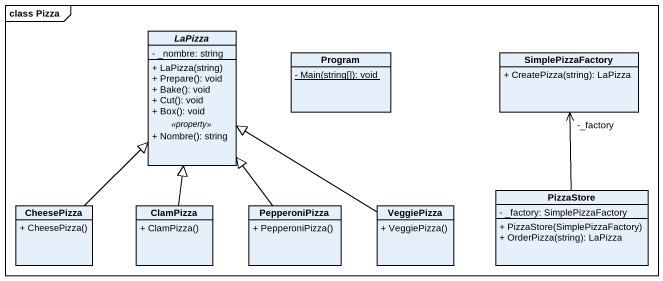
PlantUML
@startuml
mainframe class Pizza
hide circle
hide empty members
skinparam classAttributeIconSize 0
abstract class LaPizza {
  - _nombre: string
  --
  + LaPizza(string)
  + Prepare(): void
  + Bake(): void
  + Cut(): void
  + Box(): void
  .. <<property>> ..
  + Nombre(): string
}
class Program {
  {static} - Main(string[]): void
}
class SimplePizzaFactory {
  + CreatePizza(string): LaPizza
}
class CheesePizza {
  + CheesePizza()
}
class ClamPizza {
  + ClamPizza()
}
class PepperoniPizza {
  + PepperoniPizza()
}
class VeggiePizza {
  + VeggiePizza()
}
class PizzaStore {
  - _factory: SimplePizzaFactory
  + PizzaStore(SimplePizzaFactory)
  + OrderPizza(string): LaPizza
}
CheesePizza -up-|> LaPizza
ClamPizza -up-|> LaPizza
PepperoniPizza -up-|> LaPizza
VeggiePizza -up-|> LaPizza
PizzaStore -up-> "-_factory" SimplePizzaFactory
@enduml
